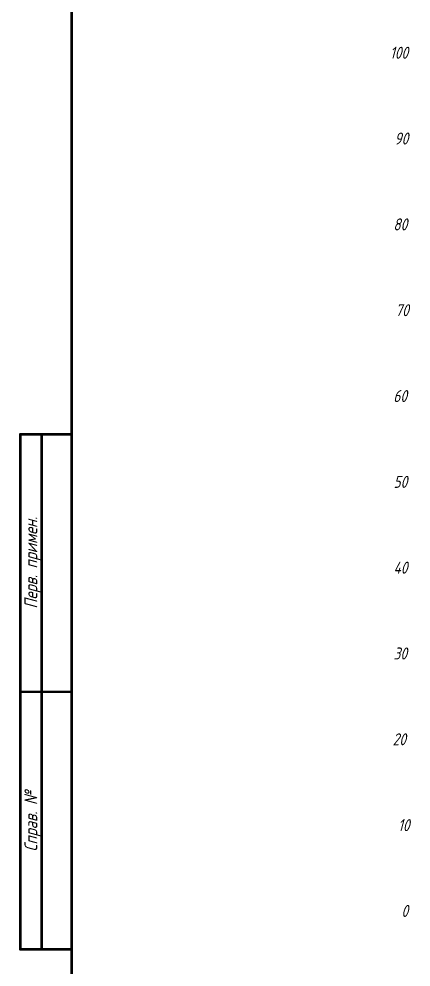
# Model space of a CAD drawing. Header units: millimetres. Extents: x 95 to 923, y 69 to 658.
# Drawn here: x 94.8 to 186.3, y 236.9 to 457.8 of the extents above; entities that cross this region are included whole.
import ezdxf

# ---------------------------------------------------------------- set-up
doc = ezdxf.new("R2010")
doc.units = ezdxf.units.MM
doc.layers.add('Mechanical13', color=56, linetype='Continuous')
doc.layers.add('Mechanical7', color=56, linetype='Continuous')
doc.styles.add('GOST type A', font='', dxfattribs={"height": 0.2})
doc.styles.get('GOST type A').set_extended_font_data('GOST type A', italic=True)

msp = doc.modelspace()

# ---------------------------------------------------------------- linework, layer by layer
at = {"layer": 'Mechanical13', "color": 7, "const_width": 0.6}
for points in [[(107.14, 74.02), (107.14, 658.02)], [(95.14, 241.02), (95.14, 361.02)], [(95.14, 361.02), (107.14, 361.02)], [(100.14, 241.02), (100.14, 361.02)], [(95.14, 301.02), (107.14, 301.02)], [(95.14, 241.02), (107.14, 241.02)]]:
    msp.add_lwpolyline(points, dxfattribs=at)
at = {"layer": 'Mechanical13', "color": 7, "const_width": 0.3}
for points in [[(94.99, 361.02, 1), (95.29, 361.02, 1)], [(94.99, 361.02, 1), (95.29, 361.02, 1)], [(99.99, 361.02, 1), (100.29, 361.02, 1)], [(106.99, 361.02, 1), (107.29, 361.02, 1)], [(94.99, 301.02, 1), (95.29, 301.02, 1)], [(106.99, 301.02, 1), (107.29, 301.02, 1)], [(94.99, 241.02, 1), (95.29, 241.02, 1)], [(94.99, 241.02, 1), (95.29, 241.02, 1)], [(99.99, 241.02, 1), (100.29, 241.02, 1)], [(106.99, 241.02, 1), (107.29, 241.02, 1)]]:
    msp.add_lwpolyline(points, format="xyb", close=True, dxfattribs=at)

# ---------------------------------------------------------------- texts
at = {"layer": 'Mechanical13', "color": 7, "style": 'GOST type A'}
for s, p in [('Перв. примен.', (99.12, 320.4)), ('Справ. №', (99.12, 263.8))]:
    msp.add_text(s, height=3, rotation=90, dxfattribs=at).set_placement(p)
at = {"layer": 'Mechanical7', "color": 7, "style": 'GOST type A'}
for s, p in [('100', (181.35, 448.55)), ('90', (182.4, 428.55)), ('80', (182.13, 408.55)), ('70', (182.61, 388.55)), ('60', (182.13, 368.55)), ('50', (182.19, 348.55)), ('40', (182.19, 328.55)), ('30', (182.19, 308.55)), ('20', (181.98, 288.55)), ('10', (183.24, 268.55)), ('0', (184.03, 248.55))]:
    msp.add_text(s, height=2.8, dxfattribs=at).set_placement(p)

doc.saveas('drawing.dxf')
